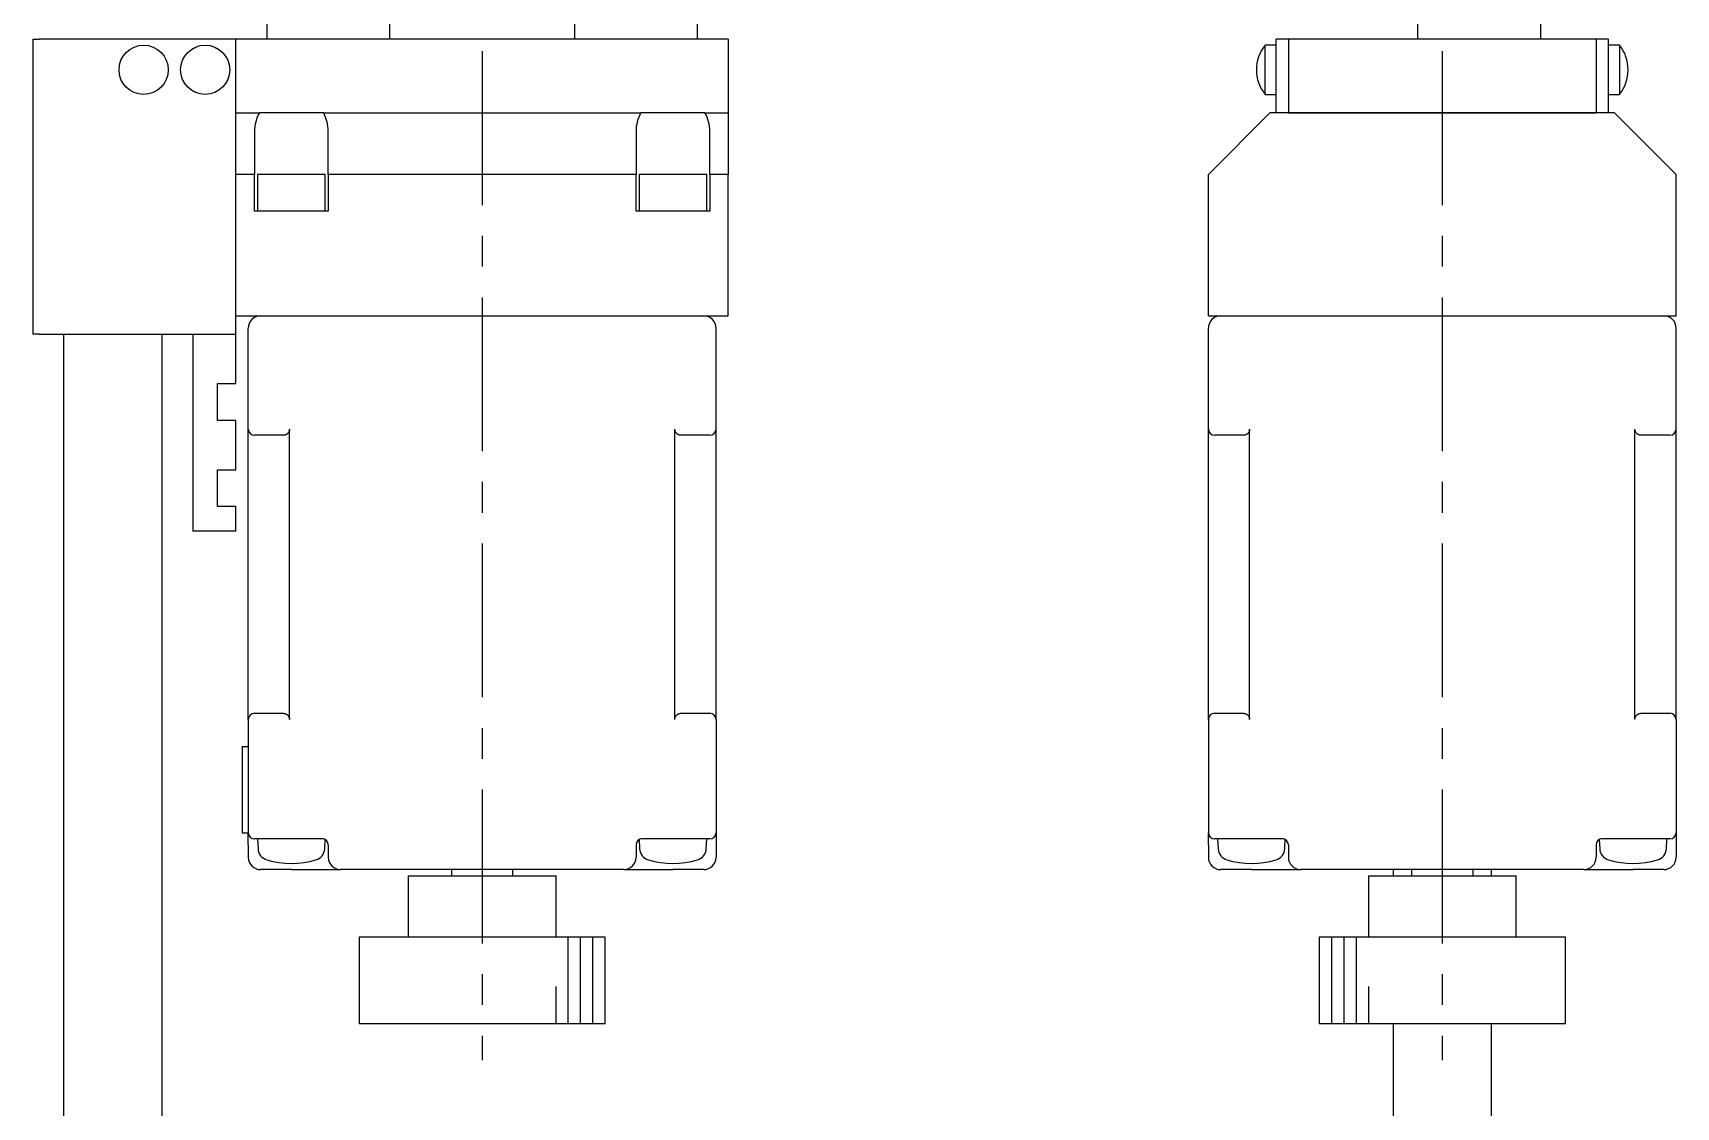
# Model space of a CAD drawing. Extents: x 165 to 837, y 27 to 488.
# Drawn here: x 344.2 to 477.8, y 240.2 to 327.5 of the extents above; entities that cross this region are included whole.
import ezdxf

# ---------------------------------------------------------------- set-up
doc = ezdxf.new("R2010")
doc.units = 0
doc.header["$LTSCALE"] = 10
doc.linetypes.add('CENTER', pattern=[2, 1.25, -0.25, 0.25, -0.25])
for name, color, linetype in [('1', 7, 'CONTINUOUS'), ('11', 7, 'CONTINUOUS'), ('2', 7, 'CONTINUOUS')]:
    doc.layers.add(name, color=color, linetype=linetype)

msp = doc.modelspace()

# ---------------------------------------------------------------- linework, layer by layer
at = {"layer": '1', "color": 7, "linetype": 'CONTINUOUS'}
for p, q in [((363.249999, 328.499999), (363.249999, 326.999999)), ((373.249999, 326.999999), (373.249999, 328.499999)), ((388.249999, 328.499999), (388.249999, 326.999999)), ((398.249999, 326.999999), (398.249999, 328.499999)), ((456.75, 328.499999), (456.75, 326.999999)), ((466.75, 326.999999), (466.75, 328.499999)), ((344.249999, 326.999999), (344.249999, 302.999999)), ((344.249999, 326.999999), (344.749999, 326.999999)), ((360.749999, 326.999999), (344.749999, 326.999999)), ((400.749999, 326.999999), (360.749999, 326.999999)), ((360.749999, 320.999999), (360.749999, 326.999999)), ((400.749999, 326.999999), (400.749999, 320.999999)), ((444.352001, 322.499999), (444.352001, 326.499999)), ((445.25, 326.499999), (444.352001, 326.499999)), ((446.25, 326.999999), (445.25, 326.999999)), ((445.25, 320.999999), (445.25, 326.999999)), ((471.25, 326.999999), (446.25, 326.999999)), ((446.25, 326.999999), (446.25, 320.999999)), ((471.25, 326.999999), (471.25, 320.999999)), ((472.25, 326.999999), (471.25, 326.999999)), ((472.25, 320.999999), (472.25, 326.999999)), ((473.147999, 326.499999), (472.25, 326.499999)), ((473.147999, 326.499999), (473.147999, 322.499999)), ((444.352001, 322.499999), (445.25, 322.499999)), ((472.25, 322.499999), (473.147999, 322.499999)), ((360.749999, 315.999999), (360.749999, 320.999999)), ((360.749999, 320.999999), (362.651923, 320.999999)), ((365.249999, 320.999999), (362.651923, 320.999999)), ((367.848075, 320.999999), (365.249999, 320.999999)), ((367.848075, 320.999999), (393.651923, 320.999999)), ((396.249999, 320.999999), (393.651923, 320.999999)), ((398.848075, 320.999999), (396.249999, 320.999999)), ((398.848075, 320.999999), (400.749999, 320.999999)), ((400.749999, 320.999999), (400.749999, 315.999999)), ((444.75, 320.999999), (439.75, 315.999999)), ((446.25, 320.999999), (444.75, 320.999999)), ((446.25, 320.999999), (471.25, 320.999999)), ((471.25, 320.999999), (446.25, 320.999999)), ((472.75, 320.999999), (471.25, 320.999999)), ((477.75, 315.999999), (472.75, 320.999999)), ((362.249999, 319.499999), (362.249999, 315.999999)), ((368.249999, 315.999999), (368.249999, 319.499999)), ((393.249999, 319.499999), (393.249999, 315.999999)), ((399.249999, 315.999999), (399.249999, 319.499999)), ((360.749999, 304.499999), (360.749999, 315.999999)), ((362.249999, 315.999999), (360.749999, 315.999999)), ((362.249999, 312.999999), (362.249999, 315.999999)), ((367.999999, 315.999999), (362.499999, 315.999999)), ((367.999999, 315.999999), (362.499999, 315.999999)), ((362.499999, 315.999999), (362.499999, 312.999999)), ((367.999999, 312.999999), (367.999999, 315.999999)), ((368.249999, 315.999999), (368.249999, 312.999999)), ((393.249999, 315.999999), (368.249999, 315.999999)), ((393.249999, 312.999999), (393.249999, 315.999999)), ((398.999999, 315.999999), (393.499999, 315.999999)), ((398.999999, 315.999999), (393.499999, 315.999999)), ((393.499999, 315.999999), (393.499999, 312.999999)), ((398.999999, 312.999999), (398.999999, 315.999999)), ((399.249999, 315.999999), (399.249999, 312.999999)), ((400.749999, 315.999999), (399.249999, 315.999999)), ((400.749999, 304.499999), (400.749999, 315.999999)), ((439.75, 304.499999), (439.75, 315.999999)), ((477.75, 304.499999), (477.75, 315.999999)), ((368.249999, 312.999999), (362.249999, 312.999999)), ((399.249999, 312.999999), (393.249999, 312.999999)), ((360.749999, 304.499999), (400.749999, 304.499999)), ((360.749999, 302.999999), (360.749999, 304.499999)), ((439.75, 304.499999), (477.75, 304.499999)), ((361.749999, 295.299999), (361.749999, 303.499999)), ((399.749999, 295.299999), (399.749999, 303.499999)), ((439.75, 295.299999), (439.75, 303.499999)), ((477.75, 295.299999), (477.75, 303.499999)), ((344.749999, 302.999999), (344.249999, 302.999999)), ((344.749999, 302.999999), (360.749999, 302.999999)), ((346.749999, 302.999999), (346.749999, 232.500001)), ((354.749999, 232.500001), (354.749999, 302.999999)), ((357.249999, 302.999999), (357.249999, 286.999999)), ((360.749999, 298.999999), (360.749999, 302.999999)), ((359.249999, 298.999999), (360.749999, 298.999999)), ((359.249999, 295.999999), (359.249999, 298.999999)), ((360.749999, 295.999999), (359.249999, 295.999999)), ((360.749999, 291.999999), (360.749999, 295.999999)), ((361.749999, 271.699999), (361.749999, 295.299999)), ((365.030631, 295.042948), (365.017502, 295.022214)), ((365.042727, 295.064301), (365.030631, 295.042948)), ((365.053761, 295.086221), (365.042727, 295.064301)), ((365.063706, 295.108657), (365.053761, 295.086221)), ((365.072539, 295.131554), (365.063706, 295.108657)), ((365.080237, 295.154857), (365.072539, 295.131554)), ((365.086782, 295.178509), (365.080237, 295.154857)), ((365.092159, 295.202454), (365.086782, 295.178509)), ((365.096355, 295.226634), (365.092159, 295.202454)), ((365.099359, 295.25099), (365.096355, 295.226634)), ((365.101164, 295.275465), (365.099359, 295.25099)), ((365.101767, 295.299999), (365.101164, 295.275465)), ((365.101767, 271.699999), (365.101767, 295.299999)), ((396.398231, 271.699999), (396.398231, 295.299999)), ((396.398834, 295.275465), (396.398231, 295.299999)), ((396.400639, 295.25099), (396.398834, 295.275465)), ((396.403643, 295.226634), (396.400639, 295.25099)), ((396.407839, 295.202454), (396.403643, 295.226634)), ((396.413216, 295.178509), (396.407839, 295.202454)), ((396.419761, 295.154857), (396.413216, 295.178509)), ((396.427459, 295.131554), (396.419761, 295.154857)), ((396.436292, 295.108657), (396.427459, 295.131554)), ((396.446237, 295.086221), (396.436292, 295.108657)), ((396.457271, 295.064301), (396.446237, 295.086221)), ((396.469367, 295.042948), (396.457271, 295.064301)), ((396.482496, 295.022214), (396.469367, 295.042948)), ((399.749999, 271.699999), (399.749999, 295.299999)), ((439.75, 271.699999), (439.75, 295.299999)), ((443.030632, 295.042948), (443.017503, 295.022214)), ((443.042728, 295.064301), (443.030632, 295.042948)), ((443.053762, 295.086221), (443.042728, 295.064301)), ((443.063707, 295.108657), (443.053762, 295.086221)), ((443.07254, 295.131554), (443.063707, 295.108657)), ((443.080238, 295.154857), (443.07254, 295.131554)), ((443.086783, 295.178509), (443.080238, 295.154857)), ((443.09216, 295.202454), (443.086783, 295.178509)), ((443.096356, 295.226634), (443.09216, 295.202454)), ((443.09936, 295.25099), (443.096356, 295.226634)), ((443.101165, 295.275465), (443.09936, 295.25099)), ((443.101768, 295.299999), (443.101165, 295.275465)), ((443.101768, 271.699999), (443.101768, 295.299999)), ((474.398232, 271.699999), (474.398232, 295.299999)), ((474.398835, 295.275465), (474.398232, 295.299999)), ((474.40064, 295.25099), (474.398835, 295.275465)), ((474.403644, 295.226634), (474.40064, 295.25099)), ((474.40784, 295.202454), (474.403644, 295.226634)), ((474.413217, 295.178509), (474.40784, 295.202454)), ((474.419762, 295.154857), (474.413217, 295.178509)), ((474.42746, 295.131554), (474.419762, 295.154857)), ((474.436293, 295.108657), (474.42746, 295.131554)), ((474.446238, 295.086221), (474.436293, 295.108657)), ((474.457272, 295.064301), (474.446238, 295.086221)), ((474.469368, 295.042948), (474.457272, 295.064301)), ((474.482497, 295.022214), (474.469368, 295.042948)), ((477.75, 271.699999), (477.75, 295.299999)), ((363.749999, 294.799999), (362.249999, 294.799999)), ((364.601767, 294.799999), (363.749999, 294.799999)), ((364.626301, 294.800601), (364.601767, 294.799999)), ((364.650775, 294.802407), (364.626301, 294.800601)), ((364.675132, 294.805411), (364.650775, 294.802407)), ((364.699312, 294.809606), (364.675132, 294.805411)), ((364.723257, 294.814983), (364.699312, 294.809606)), ((364.746909, 294.821529), (364.723257, 294.814983)), ((364.770212, 294.829227), (364.746909, 294.821529)), ((364.793108, 294.838059), (364.770212, 294.829227)), ((364.815544, 294.848004), (364.793108, 294.838059)), ((364.837465, 294.859038), (364.815544, 294.848004)), ((364.858818, 294.871135), (364.837465, 294.859038)), ((364.879552, 294.884264), (364.858818, 294.871135)), ((364.899616, 294.898395), (364.879552, 294.884264)), ((364.918963, 294.913494), (364.899616, 294.898395)), ((364.937546, 294.929523), (364.918963, 294.913494)), ((364.95532, 294.946446), (364.937546, 294.929523)), ((364.972242, 294.96422), (364.95532, 294.946446)), ((364.988272, 294.982802), (364.972242, 294.96422)), ((365.00337, 295.002149), (364.988272, 294.982802)), ((365.017502, 295.022214), (365.00337, 295.002149)), ((396.496628, 295.002149), (396.482496, 295.022214)), ((396.511726, 294.982802), (396.496628, 295.002149)), ((396.527756, 294.96422), (396.511726, 294.982802)), ((396.544678, 294.946446), (396.527756, 294.96422)), ((396.562452, 294.929523), (396.544678, 294.946446)), ((396.581035, 294.913494), (396.562452, 294.929523)), ((396.600382, 294.898395), (396.581035, 294.913494)), ((396.620446, 294.884264), (396.600382, 294.898395)), ((396.64118, 294.871135), (396.620446, 294.884264)), ((396.662533, 294.859038), (396.64118, 294.871135)), ((396.684454, 294.848004), (396.662533, 294.859038)), ((396.70689, 294.838059), (396.684454, 294.848004)), ((396.729786, 294.829227), (396.70689, 294.838059)), ((396.753089, 294.821529), (396.729786, 294.829227)), ((396.776741, 294.814983), (396.753089, 294.821529)), ((396.800686, 294.809606), (396.776741, 294.814983)), ((396.824866, 294.805411), (396.800686, 294.809606)), ((396.849223, 294.802407), (396.824866, 294.805411)), ((396.873697, 294.800601), (396.849223, 294.802407)), ((396.898231, 294.799999), (396.873697, 294.800601)), ((397.749999, 294.799999), (396.898231, 294.799999)), ((399.249999, 294.799999), (397.749999, 294.799999)), ((441.75, 294.799999), (440.25, 294.799999)), ((442.601768, 294.799999), (441.75, 294.799999)), ((442.626302, 294.800601), (442.601768, 294.799999)), ((442.650776, 294.802407), (442.626302, 294.800601)), ((442.675133, 294.805411), (442.650776, 294.802407)), ((442.699313, 294.809606), (442.675133, 294.805411)), ((442.723258, 294.814983), (442.699313, 294.809606)), ((442.74691, 294.821529), (442.723258, 294.814983)), ((442.770213, 294.829227), (442.74691, 294.821529)), ((442.793109, 294.838059), (442.770213, 294.829227)), ((442.815545, 294.848004), (442.793109, 294.838059)), ((442.837466, 294.859038), (442.815545, 294.848004)), ((442.858819, 294.871135), (442.837466, 294.859038)), ((442.879553, 294.884264), (442.858819, 294.871135)), ((442.899617, 294.898395), (442.879553, 294.884264)), ((442.918964, 294.913494), (442.899617, 294.898395)), ((442.937547, 294.929523), (442.918964, 294.913494)), ((442.955321, 294.946446), (442.937547, 294.929523)), ((442.972243, 294.96422), (442.955321, 294.946446)), ((442.988273, 294.982802), (442.972243, 294.96422)), ((443.003371, 295.002149), (442.988273, 294.982802)), ((443.017503, 295.022214), (443.003371, 295.002149)), ((474.496629, 295.002149), (474.482497, 295.022214)), ((474.511727, 294.982802), (474.496629, 295.002149)), ((474.527757, 294.96422), (474.511727, 294.982802)), ((474.544679, 294.946446), (474.527757, 294.96422)), ((474.562453, 294.929523), (474.544679, 294.946446)), ((474.581036, 294.913494), (474.562453, 294.929523)), ((474.600383, 294.898395), (474.581036, 294.913494)), ((474.620447, 294.884264), (474.600383, 294.898395)), ((474.641181, 294.871135), (474.620447, 294.884264)), ((474.662534, 294.859038), (474.641181, 294.871135)), ((474.684455, 294.848004), (474.662534, 294.859038)), ((474.706891, 294.838059), (474.684455, 294.848004)), ((474.729787, 294.829227), (474.706891, 294.838059)), ((474.75309, 294.821529), (474.729787, 294.829227)), ((474.776742, 294.814983), (474.75309, 294.821529)), ((474.800687, 294.809606), (474.776742, 294.814983)), ((474.824867, 294.805411), (474.800687, 294.809606)), ((474.849224, 294.802407), (474.824867, 294.805411)), ((474.873698, 294.800601), (474.849224, 294.802407)), ((474.898232, 294.799999), (474.873698, 294.800601)), ((475.75, 294.799999), (474.898232, 294.799999)), ((477.25, 294.799999), (475.75, 294.799999)), ((359.249999, 291.999999), (360.749999, 291.999999)), ((359.249999, 288.999999), (359.249999, 291.999999)), ((360.749999, 288.999999), (359.249999, 288.999999)), ((360.749999, 286.999999), (360.749999, 288.999999)), ((360.749999, 286.999999), (357.249999, 286.999999)), ((361.749999, 271.699999), (361.749999, 262.499999)), ((362.249999, 272.199999), (363.749999, 272.199999)), ((363.749999, 272.199999), (364.601767, 272.199999)), ((364.601767, 272.199999), (364.626301, 272.199397)), ((364.626301, 272.199397), (364.650775, 272.197591)), ((364.650775, 272.197591), (364.675132, 272.194587)), ((364.675132, 272.194587), (364.699312, 272.190392)), ((364.699312, 272.190392), (364.723257, 272.185015)), ((364.723257, 272.185015), (364.746909, 272.178469)), ((364.746909, 272.178469), (364.770212, 272.170771)), ((364.770212, 272.170771), (364.793108, 272.161939)), ((364.793108, 272.161939), (364.815544, 272.151994)), ((364.815544, 272.151994), (364.837465, 272.14096)), ((364.837465, 272.14096), (364.858818, 272.128863)), ((364.858818, 272.128863), (364.879552, 272.115734)), ((364.879552, 272.115734), (364.899616, 272.101603)), ((364.899616, 272.101603), (364.918963, 272.086504)), ((364.918963, 272.086504), (364.937546, 272.070475)), ((364.937546, 272.070475), (364.95532, 272.053552)), ((364.95532, 272.053552), (364.972242, 272.035778)), ((364.972242, 272.035778), (364.988272, 272.017196)), ((364.988272, 272.017196), (365.00337, 271.997849)), ((365.00337, 271.997849), (365.017502, 271.977784)), ((365.017502, 271.977784), (365.030631, 271.95705)), ((365.030631, 271.95705), (365.042727, 271.935697)), ((365.042727, 271.935697), (365.053761, 271.913777)), ((365.053761, 271.913777), (365.063706, 271.891341)), ((365.063706, 271.891341), (365.072539, 271.868444)), ((365.072539, 271.868444), (365.080237, 271.845141)), ((365.080237, 271.845141), (365.086782, 271.821489)), ((365.086782, 271.821489), (365.092159, 271.797544)), ((365.092159, 271.797544), (365.096355, 271.773364)), ((365.096355, 271.773364), (365.099359, 271.749008)), ((365.099359, 271.749008), (365.101164, 271.724533)), ((365.101164, 271.724533), (365.101767, 271.699999)), ((396.398231, 271.699999), (396.398834, 271.724533)), ((396.398834, 271.724533), (396.400639, 271.749008)), ((396.400639, 271.749008), (396.403643, 271.773364)), ((396.403643, 271.773364), (396.407839, 271.797544)), ((396.407839, 271.797544), (396.413216, 271.821489)), ((396.413216, 271.821489), (396.419761, 271.845141)), ((396.419761, 271.845141), (396.427459, 271.868444)), ((396.427459, 271.868444), (396.436292, 271.891341)), ((396.436292, 271.891341), (396.446237, 271.913777)), ((396.446237, 271.913777), (396.457271, 271.935697)), ((396.457271, 271.935697), (396.469367, 271.95705)), ((396.469367, 271.95705), (396.482496, 271.977784)), ((396.482496, 271.977784), (396.496628, 271.997849)), ((396.496628, 271.997849), (396.511726, 272.017196)), ((396.511726, 272.017196), (396.527756, 272.035778)), ((396.527756, 272.035778), (396.544678, 272.053552)), ((396.544678, 272.053552), (396.562452, 272.070475)), ((396.562452, 272.070475), (396.581035, 272.086504)), ((396.581035, 272.086504), (396.600382, 272.101603)), ((396.600382, 272.101603), (396.620446, 272.115734)), ((396.620446, 272.115734), (396.64118, 272.128863)), ((396.64118, 272.128863), (396.662533, 272.14096)), ((396.662533, 272.14096), (396.684454, 272.151994)), ((396.684454, 272.151994), (396.70689, 272.161939)), ((396.70689, 272.161939), (396.729786, 272.170771)), ((396.729786, 272.170771), (396.753089, 272.178469)), ((396.753089, 272.178469), (396.776741, 272.185015)), ((396.776741, 272.185015), (396.800686, 272.190392)), ((396.800686, 272.190392), (396.824866, 272.194587)), ((396.824866, 272.194587), (396.849223, 272.197591)), ((396.849223, 272.197591), (396.873697, 272.199397)), ((396.873697, 272.199397), (396.898231, 272.199999)), ((396.898231, 272.199999), (397.749999, 272.199999)), ((397.749999, 272.199999), (399.249999, 272.199999)), ((399.749999, 271.699999), (399.749999, 262.499999)), ((439.75, 271.699999), (439.75, 262.499999)), ((440.25, 272.199999), (441.75, 272.199999)), ((441.75, 272.199999), (442.601768, 272.199999)), ((442.601768, 272.199999), (442.626302, 272.199397)), ((442.626302, 272.199397), (442.650776, 272.197591)), ((442.650776, 272.197591), (442.675133, 272.194587)), ((442.675133, 272.194587), (442.699313, 272.190392)), ((442.699313, 272.190392), (442.723258, 272.185015)), ((442.723258, 272.185015), (442.74691, 272.178469)), ((442.74691, 272.178469), (442.770213, 272.170771)), ((442.770213, 272.170771), (442.793109, 272.161939)), ((442.793109, 272.161939), (442.815545, 272.151994)), ((442.815545, 272.151994), (442.837466, 272.14096)), ((442.837466, 272.14096), (442.858819, 272.128863)), ((442.858819, 272.128863), (442.879553, 272.115734)), ((442.879553, 272.115734), (442.899617, 272.101603)), ((442.899617, 272.101603), (442.918964, 272.086504)), ((442.918964, 272.086504), (442.937547, 272.070475)), ((442.937547, 272.070475), (442.955321, 272.053552)), ((442.955321, 272.053552), (442.972243, 272.035778)), ((442.972243, 272.035778), (442.988273, 272.017196)), ((442.988273, 272.017196), (443.003371, 271.997849)), ((443.003371, 271.997849), (443.017503, 271.977784)), ((443.017503, 271.977784), (443.030632, 271.95705)), ((443.030632, 271.95705), (443.042728, 271.935697)), ((443.042728, 271.935697), (443.053762, 271.913777)), ((443.053762, 271.913777), (443.063707, 271.891341)), ((443.063707, 271.891341), (443.07254, 271.868444)), ((443.07254, 271.868444), (443.080238, 271.845141)), ((443.080238, 271.845141), (443.086783, 271.821489)), ((443.086783, 271.821489), (443.09216, 271.797544)), ((443.09216, 271.797544), (443.096356, 271.773364)), ((443.096356, 271.773364), (443.09936, 271.749008)), ((443.09936, 271.749008), (443.101165, 271.724533)), ((443.101165, 271.724533), (443.101768, 271.699999)), ((474.398232, 271.699999), (474.398835, 271.724533)), ((474.398835, 271.724533), (474.40064, 271.749008)), ((474.40064, 271.749008), (474.403644, 271.773364)), ((474.403644, 271.773364), (474.40784, 271.797544)), ((474.40784, 271.797544), (474.413217, 271.821489)), ((474.413217, 271.821489), (474.419762, 271.845141)), ((474.419762, 271.845141), (474.42746, 271.868444)), ((474.42746, 271.868444), (474.436293, 271.891341)), ((474.436293, 271.891341), (474.446238, 271.913777)), ((474.446238, 271.913777), (474.457272, 271.935697)), ((474.457272, 271.935697), (474.469368, 271.95705)), ((474.469368, 271.95705), (474.482497, 271.977784)), ((474.482497, 271.977784), (474.496629, 271.997849)), ((474.496629, 271.997849), (474.511727, 272.017196)), ((474.511727, 272.017196), (474.527757, 272.035778)), ((474.527757, 272.035778), (474.544679, 272.053552)), ((474.544679, 272.053552), (474.562453, 272.070475)), ((474.562453, 272.070475), (474.581036, 272.086504)), ((474.581036, 272.086504), (474.600383, 272.101603)), ((474.600383, 272.101603), (474.620447, 272.115734)), ((474.620447, 272.115734), (474.641181, 272.128863)), ((474.641181, 272.128863), (474.662534, 272.14096)), ((474.662534, 272.14096), (474.684455, 272.151994)), ((474.684455, 272.151994), (474.706891, 272.161939)), ((474.706891, 272.161939), (474.729787, 272.170771)), ((474.729787, 272.170771), (474.75309, 272.178469)), ((474.75309, 272.178469), (474.776742, 272.185015)), ((474.776742, 272.185015), (474.800687, 272.190392)), ((474.800687, 272.190392), (474.824867, 272.194587)), ((474.824867, 272.194587), (474.849224, 272.197591)), ((474.849224, 272.197591), (474.873698, 272.199397)), ((474.873698, 272.199397), (474.898232, 272.199999)), ((474.898232, 272.199999), (475.75, 272.199999)), ((475.75, 272.199999), (477.25, 272.199999)), ((477.75, 271.699999), (477.75, 262.499999)), ((361.249999, 269.499999), (361.249999, 262.499999)), ((361.249999, 269.499999), (361.749999, 269.499999)), ((361.249999, 262.499999), (361.749999, 262.499999)), ((361.749999, 261.499999), (361.749999, 262.499999)), ((363.749999, 261.999999), (362.249999, 261.999999)), ((362.499999, 261.999999), (362.54212, 261.196276)), ((367.835785, 261.999999), (363.749999, 261.999999)), ((367.957878, 261.196276), (367.996591, 261.934962)), ((393.503407, 261.934962), (393.54212, 261.196276)), ((397.749999, 261.999999), (393.664213, 261.999999)), ((399.249999, 261.999999), (397.749999, 261.999999)), ((398.957878, 261.196276), (398.999999, 261.999999)), ((399.749999, 262.499999), (399.749999, 261.499999)), ((439.75, 261.499999), (439.75, 262.499999)), ((441.75, 261.999999), (440.25, 261.999999)), ((440.5, 261.999999), (440.542121, 261.196276)), ((445.835786, 261.999999), (441.75, 261.999999)), ((445.957879, 261.196276), (445.996592, 261.934962)), ((471.503408, 261.934962), (471.542121, 261.196276)), ((475.75, 261.999999), (471.664214, 261.999999)), ((477.25, 261.999999), (475.75, 261.999999)), ((476.957879, 261.196276), (477, 261.999999)), ((477.75, 262.499999), (477.75, 261.499999)), ((361.749999, 261.499999), (361.749999, 260.499999)), ((368.249999, 261.499999), (368.249999, 260.499999)), ((393.249999, 261.499999), (393.249999, 260.499999)), ((399.749999, 261.499999), (399.749999, 260.499999)), ((439.75, 261.499999), (439.75, 260.499999)), ((446.25, 261.499999), (446.25, 260.499999)), ((471.25, 261.499999), (471.25, 260.499999)), ((477.75, 261.499999), (477.75, 260.499999)), ((365.249999, 259.499999), (362.749999, 259.499999)), ((365.249999, 259.499999), (369.249999, 259.499999)), ((392.249999, 259.499999), (369.249999, 259.499999)), ((374.749999, 258.999999), (380.749999, 258.999999)), ((374.749999, 258.999999), (374.749999, 253.999999)), ((378.249999, 259.499999), (378.249999, 258.999999)), ((380.749999, 258.999999), (386.749999, 258.999999)), ((383.249999, 258.999999), (383.249999, 259.499999)), ((386.749999, 253.999999), (386.749999, 258.999999)), ((392.249999, 259.499999), (396.249999, 259.499999)), ((398.749999, 259.499999), (396.249999, 259.499999)), ((443.25, 259.499999), (440.75, 259.499999)), ((443.25, 259.499999), (447.25, 259.499999)), ((470.25, 259.499999), (447.25, 259.499999)), ((452.75, 258.999999), (464.75, 258.999999)), ((452.75, 258.999999), (452.75, 253.999999)), ((454.75, 259.499999), (454.75, 258.999999)), ((456.25, 259.499999), (456.25, 258.999999)), ((461.25, 258.999999), (461.25, 259.499999)), ((462.75, 258.999999), (462.75, 259.499999)), ((464.75, 253.999999), (464.75, 258.999999)), ((470.25, 259.499999), (474.25, 259.499999)), ((476.75, 259.499999), (474.25, 259.499999)), ((380.749999, 253.999999), (370.749999, 253.999999)), ((370.749999, 253.999999), (370.749999, 246.999999)), ((390.749999, 253.999999), (380.749999, 253.999999)), ((390.749999, 246.999999), (390.749999, 253.999999)), ((468.75, 253.999999), (448.75, 253.999999)), ((448.75, 253.999999), (448.75, 246.999999)), ((468.75, 246.999999), (468.75, 253.999999)), ((370.749999, 246.999999), (380.749999, 246.999999)), ((380.749999, 246.999999), (390.749999, 246.999999)), ((448.75, 246.999999), (468.75, 246.999999)), ((454.75, 246.999999), (454.75, 232.500001)), ((462.75, 232.500001), (462.75, 246.999999))]:
    msp.add_line(p, q, dxfattribs=at)
for centre in [(353.249999, 324.499999), (358.249999, 324.499999)]:
    msp.add_circle(centre, 2, dxfattribs=at)
for centre, radius, start, end in [((446.85, 324.499999), 3.2, 141.317813, 218.682187), ((470.65, 324.499999), 3.2, 0, 38.682187), ((470.65, 324.499999), 3.2, 321.317813, 0), ((365.249999, 319.499999), 3, 150, 180), ((365.249999, 319.499999), 3, 0, 30), ((396.249999, 319.499999), 3, 150, 180), ((396.249999, 319.499999), 3, 0, 30), ((362.749999, 303.499999), 1, 90, 180), ((398.749999, 303.499999), 1, 0, 90), ((440.75, 303.499999), 1, 90, 180), ((476.75, 303.499999), 1, 0, 90), ((362.249999, 295.299999), 0.5, 180, 270), ((399.249999, 295.299999), 0.5, 270, 0), ((440.25, 295.299999), 0.5, 180, 270), ((477.25, 295.299999), 0.5, 270, 0), ((362.249999, 271.699999), 0.5, 90, 180), ((399.249999, 271.699999), 0.5, 0, 90), ((440.25, 271.699999), 0.5, 90, 180), ((477.25, 271.699999), 0.5, 0, 90), ((362.249999, 262.499999), 0.5, 180, 270), ((367.749999, 261.499999), 0.5, 0, 90), ((393.749999, 261.499999), 0.5, 90, 180), ((399.249999, 262.499999), 0.5, 270, 0), ((440.25, 262.499999), 0.5, 180, 270), ((445.75, 261.499999), 0.5, 0, 90), ((471.75, 261.499999), 0.5, 90, 180), ((477.25, 262.499999), 0.5, 270, 0), ((362.749999, 260.499999), 1, 180, 270), ((363.54075, 261.248611), 1, 182.999972, 253.448664), ((366.959248, 261.248611), 1, 286.551336, 357.000028), ((369.249999, 260.499999), 1, 180, 270), ((392.249999, 260.499999), 1, 270, 0), ((394.54075, 261.248611), 1, 182.999972, 253.448664), ((397.959248, 261.248611), 1, 286.551336, 357.000028), ((398.749999, 260.499999), 1, 270, 0), ((440.75, 260.499999), 1, 180, 270), ((441.540751, 261.248611), 1, 182.999972, 253.448664), ((444.959249, 261.248611), 1, 286.551336, 357.000028), ((447.25, 260.499999), 1, 180, 270), ((470.25, 260.499999), 1, 270, 0), ((472.540751, 261.248611), 1, 182.999972, 253.448664), ((475.959249, 261.248611), 1, 286.551336, 357.000028), ((476.75, 260.499999), 1, 270, 0), ((365.249999, 266.999999), 7, 253.448632, 286.551368), ((396.249999, 266.999999), 7, 253.448632, 286.551368), ((443.25, 266.999999), 7, 253.448632, 286.551368), ((474.25, 266.999999), 7, 253.448632, 286.551368)]:
    msp.add_arc(centre, radius, start, end, dxfattribs=at)
at = {"layer": '11', "color": 4, "linetype": 'CENTER'}
for p, q in [((380.749999, 405.999999), (380.749999, 243.999999)), ((458.75, 405.999999), (458.75, 243.999999))]:
    msp.add_line(p, q, dxfattribs=at)
at = {"layer": '2', "color": 4, "linetype": 'CONTINUOUS'}
for p, q in [((387.749999, 246.999999), (387.749999, 253.999999)), ((388.749999, 246.999999), (388.749999, 253.999999)), ((389.749999, 246.999999), (389.749999, 253.999999)), ((449.75, 253.999999), (449.75, 246.999999)), ((450.75, 253.999999), (450.75, 246.999999)), ((451.75, 253.999999), (451.75, 246.999999)), ((386.749999, 246.999999), (386.749999, 249.999999)), ((452.75, 249.999999), (452.75, 246.999999))]:
    msp.add_line(p, q, dxfattribs=at)

doc.saveas('drawing.dxf')
